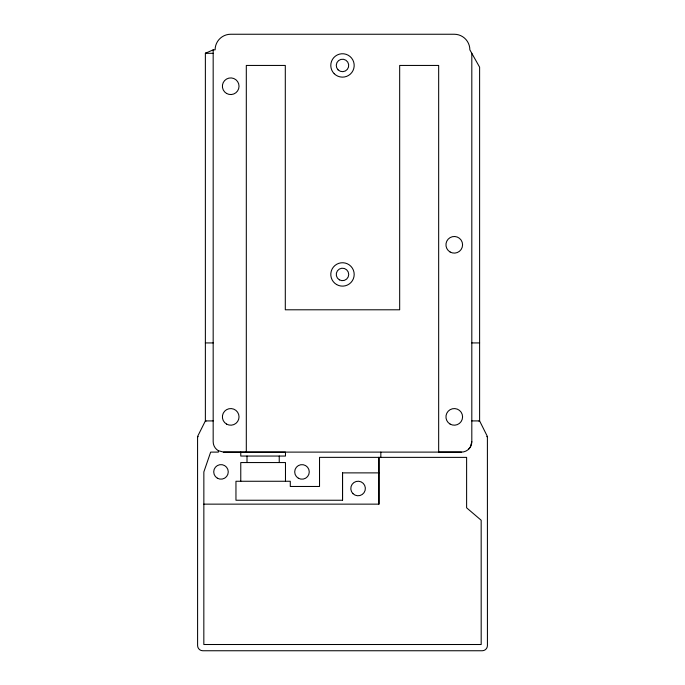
<?xml version="1.0" encoding="UTF-8"?>
<svg xmlns="http://www.w3.org/2000/svg" width="685" height="685" viewBox="0 0 685 685"><rect width="100%" height="100%" fill="white"/><g stroke="black" fill="none" stroke-linecap="round" stroke-linejoin="round"><path stroke-width="1.03" d="M213.172 49.842L205.372 53.31L205.372 420.915L197.571 436.508L197.597 645.553A5.197 5.197 0 0 0 202.794 650.75L482.231 650.75A5.197 5.197 0 0 0 487.429 645.553L487.403 436.508L479.611 420.915L479.611 67.173L469.859 49.842A15.592 15.592 0 0 0 454.266 34.25L230.717 34.25A15.592 15.592 0 0 0 215.116 49.842L213.172 49.842L213.172 441.705A10.395 10.395 0 0 0 218.369 450.713L218.369 452.109L210.663 452.109L203.856 471.905L203.83 644.508L481.187 644.508L481.17 520.24L466.613 507.816L466.613 457.383L319.527 457.357L319.527 486.47L290.286 486.47L290.286 481.264L235.957 481.264L235.957 500.247L342.534 500.247L342.534 472.881L378.925 472.881M342.534 472.898L342.534 500.247M378.925 504.143L378.925 457.366L378.925 504.143L203.83 504.143M471.811 53.31L471.811 441.705L470.415 446.911L468.763 449.06M205.543 53.31L206.065 53.002M478.909 421.078L479.611 420.915L471.811 420.915M486.71 436.67L487.403 436.508M205.372 53.31L213.172 53.31M205.372 342.928L213.172 342.928M471.811 342.928L479.611 342.928M213.172 420.915L205.372 420.915L206.065 421.078M218.369 450.713L223.567 452.109L461.416 452.109A10.395 10.395 0 0 0 471.811 441.705M240.769 452.151L285.474 452.151L285.474 456.056L240.769 456.056L240.769 452.151L223.567 452.109M461.416 452.109L438.665 452.117L438.665 65.443L399.672 65.443L399.672 309.791L285.302 309.791L285.302 65.443L246.309 65.443L246.309 452.151M197.571 436.508L198.265 436.67M380.834 452.126L380.834 457.366M285.474 481.272L285.474 462.555L240.769 462.555L240.769 481.272M279.24 456.056L279.24 462.555M247.002 456.056L247.002 462.555M450.105 424.083A8.314 8.314 0 0 0 462.58 416.882A8.314 8.314 0 0 0 450.105 409.681A8.314 8.314 0 0 0 450.105 424.083M450.105 252.003A8.314 8.314 0 0 0 462.58 244.802A8.314 8.314 0 0 0 450.105 237.601A8.314 8.314 0 0 0 450.105 252.003M226.555 424.083A8.314 8.314 0 0 0 239.031 416.882A8.314 8.314 0 0 0 226.555 409.681A8.314 8.314 0 0 0 226.555 424.083M226.555 93.443A8.314 8.314 0 0 0 239.031 86.241A8.314 8.314 0 0 0 226.555 79.032A8.314 8.314 0 0 0 226.555 93.443M334.22 73.715A11.696 11.696 0 0 0 353.785 68.474A11.696 11.696 0 0 0 339.46 54.141A11.696 11.696 0 0 0 334.22 73.715M336.643 284.566A11.696 11.696 0 0 0 354.188 274.437A11.696 11.696 0 0 0 336.643 264.307A11.696 11.696 0 0 0 336.643 284.566M298.343 478.216A7.278 7.278 0 0 0 309.26 471.914A7.278 7.278 0 0 0 298.343 465.603A7.278 7.278 0 0 0 298.343 478.216M352.938 493.645A7.278 7.278 0 0 0 365.114 490.383A7.278 7.278 0 0 0 356.2 481.469A7.278 7.278 0 0 0 352.938 493.645M338.082 69.853A6.242 6.242 0 0 0 348.511 67.061A6.242 6.242 0 0 0 340.873 59.415A6.242 6.242 0 0 0 338.082 69.853M339.366 279.84A6.242 6.242 0 0 0 348.725 274.437A6.242 6.242 0 0 0 339.366 269.034A6.242 6.242 0 0 0 339.366 279.84M217.35 478.19A7.278 7.278 0 0 0 228.268 471.888A7.278 7.278 0 0 0 217.35 465.586A7.278 7.278 0 0 0 217.35 478.19"/></g></svg>
